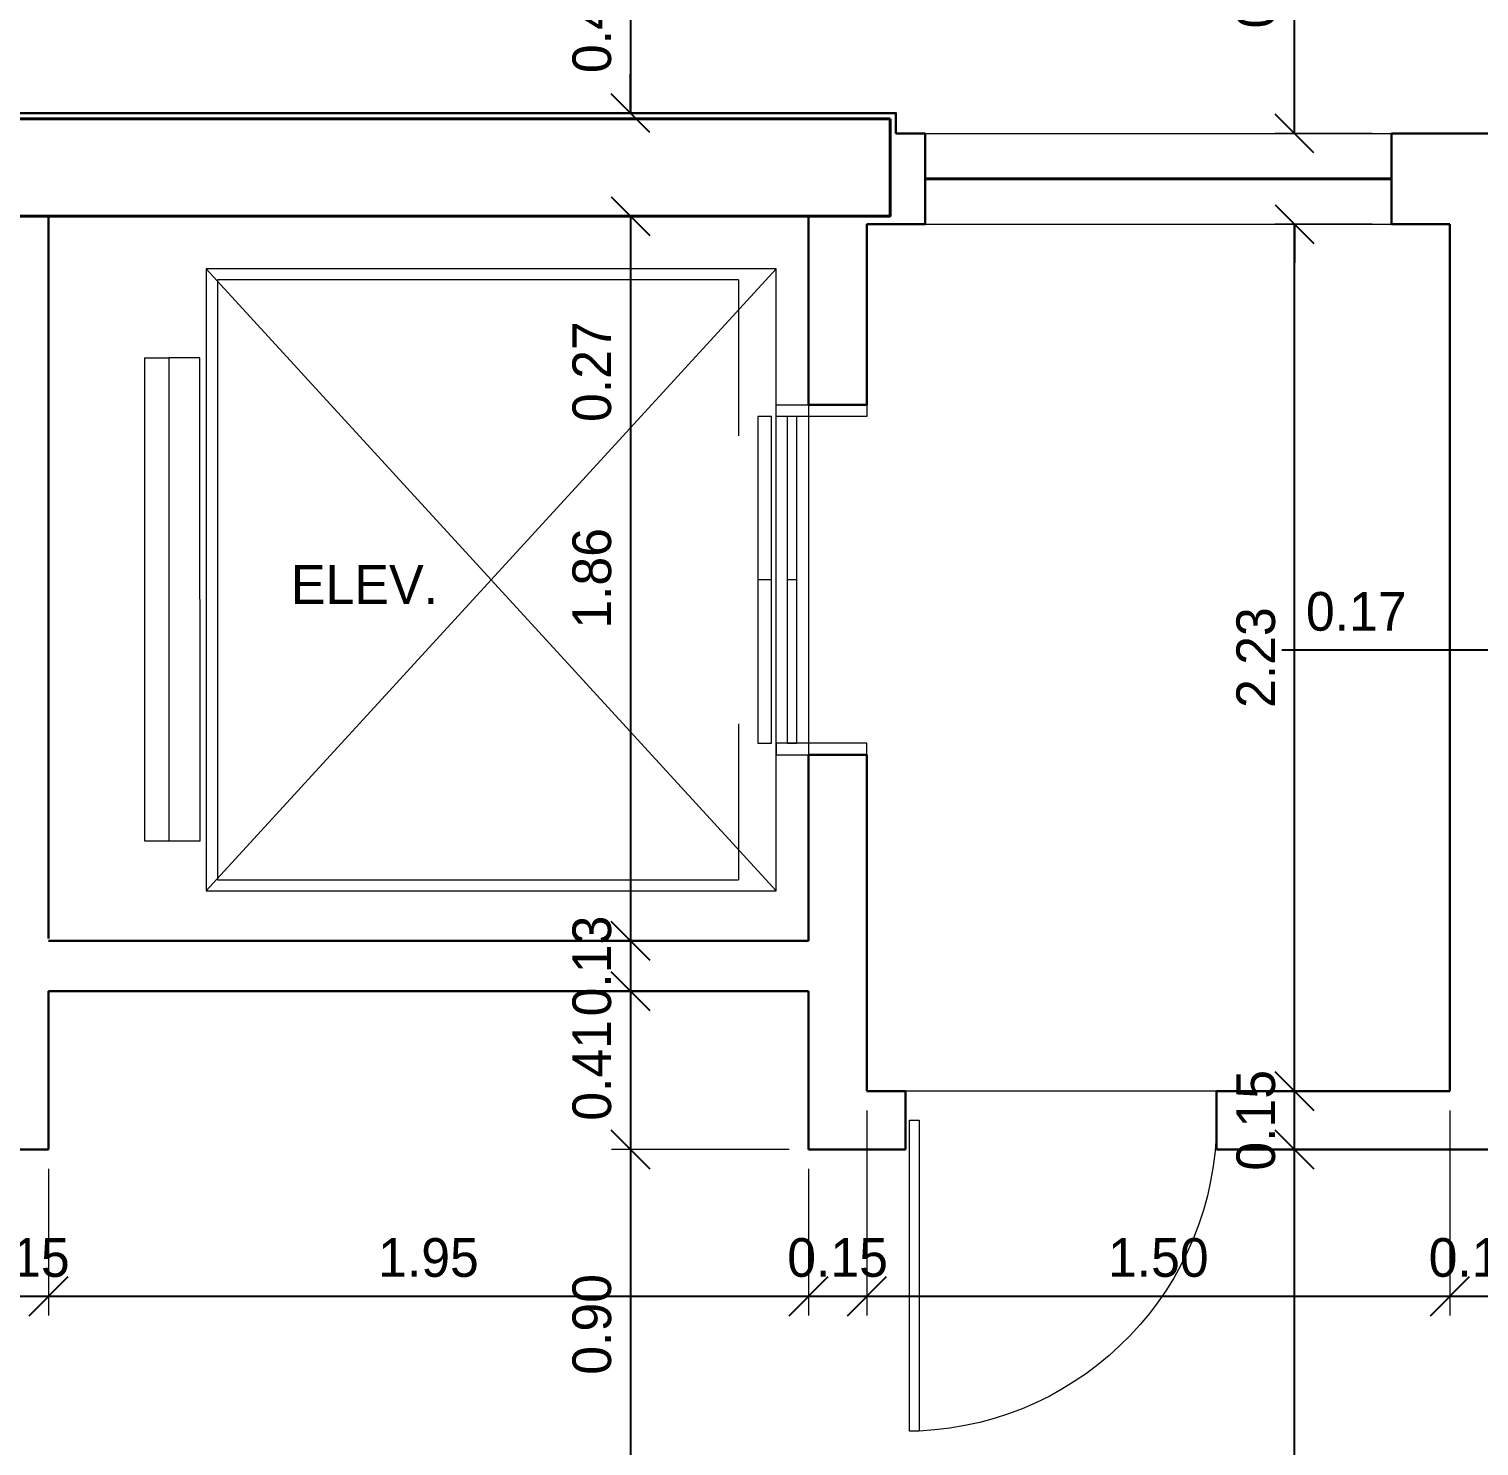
# Model space of a CAD drawing. Header units: metres. Extents: x 2.9 to 62.3, y 8 to 50.1.
# Drawn here: x 19.159 to 22.89, y 38.646 to 42.291 of the extents above; entities that cross this region are included whole.
import ezdxf

# ---------------------------------------------------------------- set-up
doc = ezdxf.new("R2010")
doc.units = ezdxf.units.M
doc.header["$MEASUREMENT"] = 0
doc.layers.get('Defpoints').update_dxf_attribs({"lineweight": 0})
for name, color, linetype, lineweight in [('34 - Mobiliário', 7, 'Continuous', 0), ('CORNIJAS_VAR NA PLANTA PTIPO 1', 7, 'Continuous', 0), ('Level 11-1', 7, 'Continuous', 0), ('Level 12', 7, 'Continuous', 0), ('Level 14', 7, 'Continuous', 0), ('Level 43', 7, 'Continuous', 0), ('Level 44', 7, 'Continuous', 0), ('Level 7', 7, 'Continuous', 0)]:
    doc.layers.add(name, color=color, linetype=linetype, lineweight=lineweight)
doc.styles.add('Style-INTL_ENGINEERING', font='INTL_ENGINEERING.shx')
doc.dimstyles.get("Standard").update_dxf_attribs({"dimtxt": 0.18, "dimasz": 0.18, "dimexe": 0.18, "dimexo": 0.0625, "dimgap": 0.09, "dimtad": 0, "dimtih": 1, "dimtoh": 1, "dimdec": 4, "dimzin": 1, "dimdsep": 46, "dimtxsty": 'Standard', "dimcen": 0, "dimadec": 0, "dimazin": 0, "dimtfac": 1, "dimtdec": 4, "dimtofl": 0, "dimtmove": 0, "dimatfit": 3, "dimfxl": 0, "dimtolj": 1, "dimtzin": 1, "dimarcsym": 0})

# ---------------------------------------------------------------- blocks, each defined once
blk = doc.blocks.new('_Oblique')
at = {"color": 0, "linetype": 'ByBlock', "lineweight": -2}
blk.add_line((0.5, 0.5), (-0.5, -0.5), dxfattribs=at)
blk = doc.blocks.new('*D268')
at = {"layer": 'Defpoints', "color": 0, "linetype": 'Continuous', "lineweight": 0}
for p in [(22.81455, 39.55904), (22.96455, 39.40904), (22.81455, 39.03119)]:
    blk.add_point(p, dxfattribs=at)
at = {"layer": 'Level 43', "color": 2, "linetype": 'Continuous', "lineweight": 0}
for p, q in [((22.81455, 39.50954), (22.81455, 38.98169)), ((22.96455, 39.35954), (22.96455, 38.98169))]:
    blk.add_line(p, q, dxfattribs=at)
at = {"layer": 'Level 43', "color": 0, "linetype": 'Continuous', "lineweight": -2}
blk.add_line((22.96455, 39.03119), (22.81455, 39.03119), dxfattribs=at)
at = {"layer": 'Level 43', "color": 0, "linetype": 'Continuous', "lineweight": -2, "xscale": 0.0995, "yscale": 0.0995, "zscale": 0.0995, "rotation": 180}
blk.add_blockref('_Oblique', (22.81455, 39.03119), dxfattribs=at)
at = {"layer": 'Level 43', "color": 0, "linetype": 'Continuous', "lineweight": -2, "xscale": 0.0995, "yscale": 0.0995, "zscale": 0.0995}
blk.add_blockref('_Oblique', (22.96455, 39.03119), dxfattribs=at)
at = {"layer": 'Level 43', "color": 0, "linetype": 'Continuous', "lineweight": 0, "insert": (22.88955, 39.13044), "char_height": 0.0995, "attachment_point": 5, "style": 'Style-INTL_ENGINEERING'}
blk.add_mtext('0.15', dxfattribs=at)
blk = doc.blocks.new('*D269')
at = {"layer": 'Defpoints', "color": 0, "linetype": 'Continuous', "lineweight": 0}
for p in [(21.31455, 39.55904), (22.81455, 39.55904), (21.31455, 39.03119)]:
    blk.add_point(p, dxfattribs=at)
at = {"layer": 'Level 43', "color": 2, "linetype": 'Continuous', "lineweight": 0}
for p, q in [((21.31455, 39.50954), (21.31455, 38.98169)), ((22.81455, 39.50954), (22.81455, 38.98169))]:
    blk.add_line(p, q, dxfattribs=at)
at = {"layer": 'Level 43', "color": 0, "linetype": 'Continuous', "lineweight": -2}
blk.add_line((22.81455, 39.03119), (21.31455, 39.03119), dxfattribs=at)
at = {"layer": 'Level 43', "color": 0, "linetype": 'Continuous', "lineweight": -2, "xscale": 0.0995, "yscale": 0.0995, "zscale": 0.0995, "rotation": 180}
blk.add_blockref('_Oblique', (21.31455, 39.03119), dxfattribs=at)
at = {"layer": 'Level 43', "color": 0, "linetype": 'Continuous', "lineweight": -2, "xscale": 0.0995, "yscale": 0.0995, "zscale": 0.0995}
blk.add_blockref('_Oblique', (22.81455, 39.03119), dxfattribs=at)
at = {"layer": 'Level 43', "color": 0, "linetype": 'Continuous', "lineweight": 0, "insert": (22.06455, 39.13044), "char_height": 0.0995, "attachment_point": 5, "style": 'Style-INTL_ENGINEERING'}
blk.add_mtext('1.50', dxfattribs=at)
blk = doc.blocks.new('*D270')
at = {"layer": 'Defpoints', "color": 0, "linetype": 'Continuous', "lineweight": 0}
for p in [(21.31455, 39.55904), (21.16455, 39.40904), (21.16455, 39.03119)]:
    blk.add_point(p, dxfattribs=at)
at = {"layer": 'Level 43', "color": 2, "linetype": 'Continuous', "lineweight": 0}
for p, q in [((21.31455, 39.50954), (21.31455, 38.98169)), ((21.16455, 39.35954), (21.16455, 38.98169))]:
    blk.add_line(p, q, dxfattribs=at)
at = {"layer": 'Level 43', "color": 0, "linetype": 'Continuous', "lineweight": -2}
blk.add_line((21.31455, 39.03119), (21.16455, 39.03119), dxfattribs=at)
at = {"layer": 'Level 43', "color": 0, "linetype": 'Continuous', "lineweight": -2, "xscale": 0.0995, "yscale": 0.0995, "zscale": 0.0995, "rotation": 180}
blk.add_blockref('_Oblique', (21.16455, 39.03119), dxfattribs=at)
at = {"layer": 'Level 43', "color": 0, "linetype": 'Continuous', "lineweight": -2, "xscale": 0.0995, "yscale": 0.0995, "zscale": 0.0995}
blk.add_blockref('_Oblique', (21.31455, 39.03119), dxfattribs=at)
at = {"layer": 'Level 43', "color": 0, "linetype": 'Continuous', "lineweight": 0, "insert": (21.23955, 39.13044), "char_height": 0.0995, "attachment_point": 5, "style": 'Style-INTL_ENGINEERING'}
blk.add_mtext('0.15', dxfattribs=at)
blk = doc.blocks.new('*D271')
at = {"layer": 'Defpoints', "color": 0, "linetype": 'Continuous', "lineweight": 0}
for p in [(19.2097, 39.409), (21.1645, 39.409), (19.2097, 39.0312)]:
    blk.add_point(p, dxfattribs=at)
at = {"layer": 'Level 43', "color": 2, "linetype": 'Continuous', "lineweight": 0}
for p, q in [((19.2097, 39.3595), (19.2097, 38.9817)), ((21.1645, 39.3595), (21.1645, 38.9817))]:
    blk.add_line(p, q, dxfattribs=at)
at = {"layer": 'Level 43', "color": 0, "linetype": 'Continuous', "lineweight": -2}
blk.add_line((21.1645, 39.0312), (19.2097, 39.0312), dxfattribs=at)
at = {"layer": 'Level 43', "color": 0, "linetype": 'Continuous', "lineweight": -2, "xscale": 0.0995, "yscale": 0.0995, "zscale": 0.0995, "rotation": 180}
blk.add_blockref('_Oblique', (19.2097, 39.0312), dxfattribs=at)
at = {"layer": 'Level 43', "color": 0, "linetype": 'Continuous', "lineweight": -2, "xscale": 0.0995, "yscale": 0.0995, "zscale": 0.0995}
blk.add_blockref('_Oblique', (21.1645, 39.0312), dxfattribs=at)
at = {"layer": 'Level 43', "color": 0, "linetype": 'Continuous', "lineweight": 0, "insert": (20.1871, 39.1304), "char_height": 0.0995, "attachment_point": 5, "style": 'Style-INTL_ENGINEERING'}
blk.add_mtext('1.95', dxfattribs=at)
blk = doc.blocks.new('*D272')
at = {"layer": 'Defpoints', "color": 0, "linetype": 'Continuous', "lineweight": 0}
for p in [(19.0597, 39.489), (19.2097, 39.409), (19.0597, 39.0312)]:
    blk.add_point(p, dxfattribs=at)
at = {"layer": 'Level 43', "color": 2, "linetype": 'Continuous', "lineweight": 0}
for p, q in [((19.0597, 39.4395), (19.0597, 38.9817)), ((19.2097, 39.3595), (19.2097, 38.9817))]:
    blk.add_line(p, q, dxfattribs=at)
at = {"layer": 'Level 43', "color": 0, "linetype": 'Continuous', "lineweight": -2}
blk.add_line((19.2097, 39.0312), (19.0597, 39.0312), dxfattribs=at)
at = {"layer": 'Level 43', "color": 0, "linetype": 'Continuous', "lineweight": -2, "xscale": 0.0995, "yscale": 0.0995, "zscale": 0.0995, "rotation": 180}
blk.add_blockref('_Oblique', (19.0597, 39.0312), dxfattribs=at)
at = {"layer": 'Level 43', "color": 0, "linetype": 'Continuous', "lineweight": -2, "xscale": 0.0995, "yscale": 0.0995, "zscale": 0.0995}
blk.add_blockref('_Oblique', (19.2097, 39.0312), dxfattribs=at)
at = {"layer": 'Level 43', "color": 0, "linetype": 'Continuous', "lineweight": 0, "insert": (19.1347, 39.1304), "char_height": 0.0995, "attachment_point": 5, "style": 'Style-INTL_ENGINEERING'}
blk.add_mtext('0.15', dxfattribs=at)
blk = doc.blocks.new('*D315')
at = {"layer": 'Defpoints', "color": 0, "linetype": 'Continuous', "lineweight": 0}
for p in [(22.9645, 40.989), (23.1346, 40.9891), (22.9645, 40.693)]:
    blk.add_point(p, dxfattribs=at)
at = {"layer": 'Level 43', "color": 2, "linetype": 'Continuous', "lineweight": 0}
for p, q in [((22.9645, 40.9395), (22.9645, 40.6435)), ((23.1346, 40.9396), (23.1346, 40.6435))]:
    blk.add_line(p, q, dxfattribs=at)
at = {"layer": 'Level 43', "color": 0, "linetype": 'Continuous', "lineweight": -2}
for p, q in [((22.9645, 40.693), (22.3823, 40.693)), ((23.1346, 40.693), (23.2341, 40.693))]:
    blk.add_line(p, q, dxfattribs=at)
at = {"layer": 'Level 43', "color": 0, "linetype": 'Continuous', "lineweight": -2, "xscale": 0.0995, "yscale": 0.0995, "zscale": 0.0995}
blk.add_blockref('_Oblique', (22.9645, 40.693), dxfattribs=at)
at = {"layer": 'Level 43', "color": 0, "linetype": 'Continuous', "lineweight": -2, "xscale": 0.0995, "yscale": 0.0995, "zscale": 0.0995, "rotation": 180}
blk.add_blockref('_Oblique', (23.1346, 40.693), dxfattribs=at)
at = {"layer": 'Level 43', "color": 0, "linetype": 'Continuous', "lineweight": 0, "insert": (22.5739, 40.7922), "char_height": 0.0995, "attachment_point": 5, "style": 'Style-INTL_ENGINEERING'}
blk.add_mtext('0.17', dxfattribs=at)
blk = doc.blocks.new('*D330')
at = {"layer": 'Defpoints', "color": 0, "linetype": 'Continuous', "lineweight": 0}
for p in [(22.4151, 39.409), (22.5895, 39.409), (21.7196, 35.4088)]:
    blk.add_point(p, dxfattribs=at)
at = {"layer": 'Level 43', "color": 2, "linetype": 'Continuous', "lineweight": 0}
for p, q in [((22.54, 39.409), (22.3656, 39.409)), ((21.7691, 35.4088), (22.4646, 35.4088))]:
    blk.add_line(p, q, dxfattribs=at)
at = {"layer": 'Level 43', "color": 0, "linetype": 'Continuous', "lineweight": -2}
blk.add_line((22.4151, 35.4088), (22.4151, 39.409), dxfattribs=at)
at = {"layer": 'Level 43', "color": 0, "linetype": 'Continuous', "lineweight": -2, "xscale": 0.0995, "yscale": 0.0995, "zscale": 0.0995}
for p, rotation in [((22.4151, 39.409), 90), ((22.4151, 35.4088), 270)]:
    blk.add_blockref('_Oblique', p, dxfattribs=dict(at, rotation=rotation))
at = {"layer": 'Level 43', "color": 0, "linetype": 'Continuous', "lineweight": 0, "insert": (22.3159, 37.4089), "char_height": 0.0995, "attachment_point": 5, "rotation": 90, "style": 'Style-INTL_ENGINEERING'}
blk.add_mtext('4.00', dxfattribs=at)
blk = doc.blocks.new('*D331')
at = {"layer": 'Defpoints', "color": 0, "linetype": 'Continuous', "lineweight": 0}
for p in [(22.4151, 39.559), (22.5146, 39.559), (22.5895, 39.409)]:
    blk.add_point(p, dxfattribs=at)
at = {"layer": 'Level 43', "color": 2, "linetype": 'Continuous', "lineweight": 0}
for p, q in [((22.4651, 39.559), (22.3656, 39.559)), ((22.54, 39.409), (22.3656, 39.409))]:
    blk.add_line(p, q, dxfattribs=at)
at = {"layer": 'Level 43', "color": 0, "linetype": 'Continuous', "lineweight": -2}
blk.add_line((22.4151, 39.409), (22.4151, 39.559), dxfattribs=at)
at = {"layer": 'Level 43', "color": 0, "linetype": 'Continuous', "lineweight": -2, "xscale": 0.0995, "yscale": 0.0995, "zscale": 0.0995}
for p, rotation in [((22.4151, 39.559), 90), ((22.4151, 39.409), 270)]:
    blk.add_blockref('_Oblique', p, dxfattribs=dict(at, rotation=rotation))
at = {"layer": 'Level 43', "color": 0, "linetype": 'Continuous', "lineweight": 0, "insert": (22.3159, 39.484), "char_height": 0.0995, "attachment_point": 5, "rotation": 90, "style": 'Style-INTL_ENGINEERING'}
blk.add_mtext('0.15', dxfattribs=at)
blk = doc.blocks.new('*D332')
at = {"layer": 'Defpoints', "color": 0, "linetype": 'Continuous', "lineweight": 0}
for p in [(22.4151, 41.789), (22.6645, 41.789), (22.5146, 39.559)]:
    blk.add_point(p, dxfattribs=at)
at = {"layer": 'Level 43', "color": 2, "linetype": 'Continuous', "lineweight": 0}
for p, q in [((22.615, 41.789), (22.3656, 41.789)), ((22.4651, 39.559), (22.3656, 39.559))]:
    blk.add_line(p, q, dxfattribs=at)
at = {"layer": 'Level 43', "color": 0, "linetype": 'Continuous', "lineweight": -2}
blk.add_line((22.4151, 39.559), (22.4151, 41.789), dxfattribs=at)
at = {"layer": 'Level 43', "color": 0, "linetype": 'Continuous', "lineweight": -2, "xscale": 0.0995, "yscale": 0.0995, "zscale": 0.0995}
for p, rotation in [((22.4151, 41.789), 90), ((22.4151, 39.559), 270)]:
    blk.add_blockref('_Oblique', p, dxfattribs=dict(at, rotation=rotation))
at = {"layer": 'Level 43', "color": 0, "linetype": 'Continuous', "lineweight": 0, "insert": (22.3159, 40.674), "char_height": 0.0995, "attachment_point": 5, "rotation": 90, "style": 'Style-INTL_ENGINEERING'}
blk.add_mtext('2.23', dxfattribs=at)
blk = doc.blocks.new('*D333')
at = {"layer": 'Defpoints', "color": 0, "linetype": 'Continuous', "lineweight": 0}
for p in [(22.4151, 42.0217), (22.6646, 42.0217), (22.6645, 41.789)]:
    blk.add_point(p, dxfattribs=at)
at = {"layer": 'Level 43', "color": 0, "linetype": 'Continuous', "lineweight": -2}
for p, q in [((22.4151, 42.0217), (22.4151, 42.6229)), ((22.4151, 41.789), (22.4151, 41.6895))]:
    blk.add_line(p, q, dxfattribs=at)
at = {"layer": 'Level 43', "color": 2, "linetype": 'Continuous', "lineweight": 0}
for p, q in [((22.6151, 42.0217), (22.3656, 42.0217)), ((22.615, 41.789), (22.3656, 41.789))]:
    blk.add_line(p, q, dxfattribs=at)
at = {"layer": 'Level 43', "color": 0, "linetype": 'Continuous', "lineweight": -2, "xscale": 0.0995, "yscale": 0.0995, "zscale": 0.0995}
for p, rotation in [((22.4151, 42.0217), 270), ((22.4151, 41.789), 90)]:
    blk.add_blockref('_Oblique', p, dxfattribs=dict(at, rotation=rotation))
at = {"layer": 'Level 43', "color": 0, "linetype": 'Continuous', "lineweight": 0, "insert": (22.3159, 42.4218), "char_height": 0.0995, "attachment_point": 5, "rotation": 90, "style": 'Style-INTL_ENGINEERING'}
blk.add_mtext('0.23', dxfattribs=at)
blk = doc.blocks.new('*D334')
at = {"layer": 'Defpoints', "color": 0, "linetype": 'Continuous', "lineweight": 0}
for p in [(21.3143, 43.939), (22.4151, 43.939), (22.6646, 42.0217)]:
    blk.add_point(p, dxfattribs=at)
at = {"layer": 'Level 43', "color": 2, "linetype": 'Continuous', "lineweight": 0}
for p, q in [((21.3638, 43.939), (22.4646, 43.939)), ((22.6151, 42.0217), (22.3656, 42.0217))]:
    blk.add_line(p, q, dxfattribs=at)
at = {"layer": 'Level 43', "color": 0, "linetype": 'Continuous', "lineweight": -2}
blk.add_line((22.4151, 42.0217), (22.4151, 43.939), dxfattribs=at)
at = {"layer": 'Level 43', "color": 0, "linetype": 'Continuous', "lineweight": -2, "xscale": 0.0995, "yscale": 0.0995, "zscale": 0.0995}
for p, rotation in [((22.4151, 43.939), 90), ((22.4151, 42.0217), 270)]:
    blk.add_blockref('_Oblique', p, dxfattribs=dict(at, rotation=rotation))
at = {"layer": 'Level 43', "color": 0, "linetype": 'Continuous', "lineweight": 0, "insert": (22.3159, 42.9804), "char_height": 0.0995, "attachment_point": 5, "rotation": 90, "style": 'Style-INTL_ENGINEERING'}
blk.add_mtext('1.92', dxfattribs=at)
blk = doc.blocks.new('*D349')
at = {"layer": 'Defpoints', "color": 0, "linetype": 'Continuous', "lineweight": 0}
for p in [(21.3143, 42.539), (20.7071, 42.0746), (21.3895, 42.0746)]:
    blk.add_point(p, dxfattribs=at)
at = {"layer": 'Level 43', "color": 2, "linetype": 'Continuous', "lineweight": 0}
for p, q in [((21.2648, 42.539), (20.6576, 42.539)), ((21.34, 42.0746), (20.6576, 42.0746))]:
    blk.add_line(p, q, dxfattribs=at)
at = {"layer": 'Level 43', "color": 0, "linetype": 'Continuous', "lineweight": -2}
blk.add_line((20.7071, 42.539), (20.7071, 42.0746), dxfattribs=at)
at = {"layer": 'Level 43', "color": 0, "linetype": 'Continuous', "lineweight": -2, "xscale": 0.0995, "yscale": 0.0995, "zscale": 0.0995}
for p, rotation in [((20.7071, 42.539), 90), ((20.7071, 42.0746), 270)]:
    blk.add_blockref('_Oblique', p, dxfattribs=dict(at, rotation=rotation))
at = {"layer": 'Level 43', "color": 0, "linetype": 'Continuous', "lineweight": 0, "insert": (20.6079, 42.3068), "char_height": 0.0995, "attachment_point": 5, "rotation": 90, "style": 'Style-INTL_ENGINEERING'}
blk.add_mtext('0.46', dxfattribs=at)
blk = doc.blocks.new('*D350')
at = {"layer": 'Defpoints', "color": 0, "linetype": 'Continuous', "lineweight": 0}
for p in [(21.3895, 42.0746), (20.7071, 41.8096), (21.3745, 41.8096)]:
    blk.add_point(p, dxfattribs=at)
at = {"layer": 'Level 43', "color": 0, "linetype": 'Continuous', "lineweight": -2}
for p, q in [((20.7071, 42.0746), (20.7071, 42.1741)), ((20.7071, 41.8096), (20.7071, 41.2084))]:
    blk.add_line(p, q, dxfattribs=at)
at = {"layer": 'Level 43', "color": 2, "linetype": 'Continuous', "lineweight": 0}
for p, q in [((21.34, 42.0746), (20.6576, 42.0746)), ((21.325, 41.8096), (20.6576, 41.8096))]:
    blk.add_line(p, q, dxfattribs=at)
at = {"layer": 'Level 43', "color": 0, "linetype": 'Continuous', "lineweight": -2, "xscale": 0.0995, "yscale": 0.0995, "zscale": 0.0995}
for p, rotation in [((20.7071, 42.0746), 270), ((20.7071, 41.8096), 90)]:
    blk.add_blockref('_Oblique', p, dxfattribs=dict(at, rotation=rotation))
at = {"layer": 'Level 43', "color": 0, "linetype": 'Continuous', "lineweight": 0, "insert": (20.6079, 41.4095), "char_height": 0.0995, "attachment_point": 5, "rotation": 90, "style": 'Style-INTL_ENGINEERING'}
blk.add_mtext('0.27', dxfattribs=at)
blk = doc.blocks.new('*D351')
at = {"layer": 'Defpoints', "color": 0, "linetype": 'Continuous', "lineweight": 0}
for p in [(21.3745, 41.8096), (20.7071, 39.9457), (21.1645, 39.9457)]:
    blk.add_point(p, dxfattribs=at)
at = {"layer": 'Level 43', "color": 2, "linetype": 'Continuous', "lineweight": 0}
for p, q in [((21.325, 41.8096), (20.6576, 41.8096)), ((21.1151, 39.9457), (20.6576, 39.9457))]:
    blk.add_line(p, q, dxfattribs=at)
at = {"layer": 'Level 43', "color": 0, "linetype": 'Continuous', "lineweight": -2}
blk.add_line((20.7071, 41.8096), (20.7071, 39.9457), dxfattribs=at)
at = {"layer": 'Level 43', "color": 0, "linetype": 'Continuous', "lineweight": -2, "xscale": 0.0995, "yscale": 0.0995, "zscale": 0.0995}
for p, rotation in [((20.7071, 41.8096), 90), ((20.7071, 39.9457), 270)]:
    blk.add_blockref('_Oblique', p, dxfattribs=dict(at, rotation=rotation))
at = {"layer": 'Level 43', "color": 0, "linetype": 'Continuous', "lineweight": 0, "insert": (20.6079, 40.8777), "char_height": 0.0995, "attachment_point": 5, "rotation": 90, "style": 'Style-INTL_ENGINEERING'}
blk.add_mtext('1.86', dxfattribs=at)
blk = doc.blocks.new('*D352')
at = {"layer": 'Defpoints', "color": 0, "linetype": 'Continuous', "lineweight": 0}
for p in [(21.1645, 39.9457), (20.7071, 39.8157), (21.1645, 39.8157)]:
    blk.add_point(p, dxfattribs=at)
at = {"layer": 'Level 43', "color": 2, "linetype": 'Continuous', "lineweight": 0}
for p, q in [((21.1151, 39.9457), (20.6576, 39.9457)), ((21.1151, 39.8157), (20.6576, 39.8157))]:
    blk.add_line(p, q, dxfattribs=at)
at = {"layer": 'Level 43', "color": 0, "linetype": 'Continuous', "lineweight": -2}
blk.add_line((20.7071, 39.9457), (20.7071, 39.8157), dxfattribs=at)
at = {"layer": 'Level 43', "color": 0, "linetype": 'Continuous', "lineweight": -2, "xscale": 0.0995, "yscale": 0.0995, "zscale": 0.0995}
for p, rotation in [((20.7071, 39.9457), 90), ((20.7071, 39.8157), 270)]:
    blk.add_blockref('_Oblique', p, dxfattribs=dict(at, rotation=rotation))
at = {"layer": 'Level 43', "color": 0, "linetype": 'Continuous', "lineweight": 0, "insert": (20.6079, 39.8807), "char_height": 0.0995, "attachment_point": 5, "rotation": 90, "style": 'Style-INTL_ENGINEERING'}
blk.add_mtext('0.13', dxfattribs=at)
blk = doc.blocks.new('*D353')
at = {"layer": 'Defpoints', "color": 0, "linetype": 'Continuous', "lineweight": 0}
for p in [(21.1645, 39.8157), (20.7071, 39.409), (21.1645, 39.409)]:
    blk.add_point(p, dxfattribs=at)
at = {"layer": 'Level 43', "color": 2, "linetype": 'Continuous', "lineweight": 0}
for p, q in [((21.1151, 39.8157), (20.6576, 39.8157)), ((21.1151, 39.409), (20.6576, 39.409))]:
    blk.add_line(p, q, dxfattribs=at)
at = {"layer": 'Level 43', "color": 0, "linetype": 'Continuous', "lineweight": -2}
blk.add_line((20.7071, 39.8157), (20.7071, 39.409), dxfattribs=at)
at = {"layer": 'Level 43', "color": 0, "linetype": 'Continuous', "lineweight": -2, "xscale": 0.0995, "yscale": 0.0995, "zscale": 0.0995}
for p, rotation in [((20.7071, 39.8157), 90), ((20.7071, 39.409), 270)]:
    blk.add_blockref('_Oblique', p, dxfattribs=dict(at, rotation=rotation))
at = {"layer": 'Level 43', "color": 0, "linetype": 'Continuous', "lineweight": 0, "insert": (20.6079, 39.6124), "char_height": 0.0995, "attachment_point": 5, "rotation": 90, "style": 'Style-INTL_ENGINEERING'}
blk.add_mtext('0.41', dxfattribs=at)
blk = doc.blocks.new('*D354')
at = {"layer": 'Defpoints', "color": 0, "linetype": 'Continuous', "lineweight": 0}
for p in [(21.16455, 39.40904), (20.70711, 38.50904), (21.14455, 38.50904)]:
    blk.add_point(p, dxfattribs=at)
at = {"layer": 'Level 43', "color": 2, "linetype": 'Continuous', "lineweight": 0}
for p, q in [((21.11505, 39.40904), (20.65761, 39.40904)), ((21.09505, 38.50904), (20.65761, 38.50904))]:
    blk.add_line(p, q, dxfattribs=at)
at = {"layer": 'Level 43', "color": 0, "linetype": 'Continuous', "lineweight": -2}
blk.add_line((20.70711, 39.40904), (20.70711, 38.50904), dxfattribs=at)
at = {"layer": 'Level 43', "color": 0, "linetype": 'Continuous', "lineweight": -2, "xscale": 0.0995, "yscale": 0.0995, "zscale": 0.0995}
for p, rotation in [((20.70711, 39.40904), 90), ((20.70711, 38.50904), 270)]:
    blk.add_blockref('_Oblique', p, dxfattribs=dict(at, rotation=rotation))
at = {"layer": 'Level 43', "color": 0, "linetype": 'Continuous', "lineweight": 0, "insert": (20.60786, 38.95904), "char_height": 0.0995, "attachment_point": 5, "rotation": 90, "style": 'Style-INTL_ENGINEERING'}
blk.add_mtext('0.90', dxfattribs=at)
blk = doc.blocks.new('P80D_2')
at = {"layer": 'Level 14', "color": 7, "linetype": 'Continuous', "lineweight": 13}
for p, q in [((0.035, 0.875), (0.01, 0.875)), ((0.01, 0.875), (0.01, 0.075)), ((0.035, 0.075), (0.035, 0.875)), ((0.01, 0.075), (0.035, 0.075))]:
    blk.add_line(p, q, dxfattribs=at)
blk.add_arc((0, 0.075), 0.8, 0.0001, 87.4926, dxfattribs=at)
at = {"layer": 'Level 7', "color": 7, "linetype": 'Continuous', "lineweight": 30}
for p, q in [((0, 0), (0, 0.15)), ((0.8, 0), (0.8, 0.15))]:
    blk.add_line(p, q, dxfattribs=at)
blk = doc.blocks.new('ELEV1_')
at = {"color": 7, "linetype": 'Continuous', "lineweight": 30}
for p, q in [((-0.45, 0), (-0.45, 0.15)), ((0.45, 0), (0.45, 0.15))]:
    blk.add_line(p, q, dxfattribs=at)
at = {"color": 7, "linetype": 'Continuous', "lineweight": 0}
blk.add_line((-0.45, 0), (0.45, 0), dxfattribs=at)
at = {"color": 120, "linetype": 'Continuous', "lineweight": 0}
for p, q in [((-0.42, -0.03), (-0.42, -0.055)), ((0.42, -0.03), (-0.42, -0.03)), ((0, -0.03), (0, -0.055)), ((0.42, -0.055), (0.42, -0.03)), ((-0.42, -0.055), (0.42, -0.055)), ((0.8, -1.5489), (-0.8, -0.0826)), ((0.8, -0.0827), (-0.8, -1.5489)), ((-0.42, -0.095), (-0.42, -0.13)), ((0.42, -0.095), (-0.42, -0.095)), ((0, -0.095), (0, -0.13)), ((0.42, -0.13), (0.42, -0.095)), ((-0.42, -0.13), (0.42, -0.13)), ((-0.7713, -0.18), (-0.7713, -1.5201)), ((-0.7713, -0.18), (-0.37, -0.18)), ((0.37, -0.18), (0.7713, -0.18)), ((0.7713, -1.5202), (0.7713, -0.18)), ((-0.7713, -1.5201), (0.7713, -1.5202)), ((-0.5713, -1.7076), (-0.5713, -1.6452)), ((0.6712, -1.7076), (0.6712, -1.6451)), ((-0.5713, -1.7076), (0.6712, -1.7076))]:
    blk.add_line(p, q, dxfattribs=at)
at = {"color": 120, "linetype": 'Continuous', "lineweight": 0, "flags": 128}
for points in [[(-0.42, -0.0827), (-0.45, -0.0827), (-0.45, 0.15), (-0.42, 0.15)], [(0.42, -0.0826), (0.45, -0.0826), (0.45, 0.15), (0.42, 0.15)], [(-0.8, -1.5489), (0.8, -1.5489), (0.8, -0.0827), (-0.8, -0.0826)], [(-0.5713, -1.6452), (0.6712, -1.6451), (0.6712, -1.5651), (-0.5712, -1.5652)]]:
    blk.add_lwpolyline(points, close=True, dxfattribs=at)

msp = doc.modelspace()

# ---------------------------------------------------------------- linework, layer by layer
at = {"layer": '34 - Mobiliário', "color": 7, "linetype": 'Continuous', "lineweight": 40}
msp.add_line((21.4645, 41.9054), (22.6646, 41.9053), dxfattribs=at)
at = {"layer": 'CORNIJAS_VAR NA PLANTA PTIPO 1', "color": 7, "linetype": 'Continuous', "lineweight": 30}
for p, q in [((21.4645, 42.0217), (21.3895, 42.0217)), ((21.4645, 42.0217), (21.4645, 41.789)), ((21.4645, 42.0217), (21.4645, 41.789)), ((22.6646, 42.0217), (22.6645, 41.789)), ((22.9645, 42.0217), (22.6645, 42.0217)), ((22.6645, 41.789), (22.6645, 42.0217)), ((21.4645, 41.789), (21.3145, 41.789)), ((22.8146, 41.789), (22.6645, 41.789)), ((22.8146, 39.559), (22.8146, 41.789)), ((19.2097, 39.409), (19.2097, 39.8157)), ((21.1645, 39.409), (21.1645, 39.8157)), ((21.4145, 39.559), (21.3146, 39.559)), ((22.8146, 39.559), (22.2146, 39.559)), ((19.2097, 39.409), (18.5646, 39.409)), ((21.4145, 39.409), (21.1645, 39.409)), ((22.9645, 39.409), (22.2145, 39.409))]:
    msp.add_line(p, q, dxfattribs=at)
at = {"layer": 'CORNIJAS_VAR NA PLANTA PTIPO 1', "color": 7, "linetype": 'Continuous', "lineweight": 0}
for p, q in [((21.4645, 42.0217), (22.6646, 42.0217)), ((21.4645, 41.789), (22.6645, 41.789)), ((22.2146, 39.559), (21.4145, 39.559))]:
    msp.add_line(p, q, dxfattribs=at)
at = {"layer": 'CORNIJAS_VAR NA PLANTA PTIPO 1', "color": 7, "linetype": 'Continuous', "lineweight": 30, "flags": 128}
msp.add_lwpolyline([(21.3895, 42.0217), (21.3895, 42.0746), (19.0595, 42.0746), (19.0595, 41.939)], dxfattribs=at)
at = {"layer": 'Level 11-1', "color": 7, "linetype": 'Continuous', "lineweight": 30}
msp.add_line((21.3146, 39.559), (21.3146, 39.8157), dxfattribs=at)
at = {"layer": 'Level 44', "color": 7, "linetype": 'Continuous', "lineweight": 30}
for p, q in [((19.2097, 41.8096), (19.2097, 39.9513)), ((21.1645, 41.324), (21.1645, 41.8096)), ((21.3146, 41.3241), (21.3146, 41.789)), ((21.1645, 39.9457), (21.1645, 40.424)), ((21.3146, 39.8157), (21.3146, 40.424)), ((21.1645, 39.9457), (19.2097, 39.9457)), ((21.1645, 39.8157), (19.2097, 39.8157))]:
    msp.add_line(p, q, dxfattribs=at)
at = {"layer": 'Level 44', "color": 1, "linetype": 'Continuous', "lineweight": 40, "flags": 128}
msp.add_lwpolyline([(21.3745, 42.0596), (19.0745, 42.0596), (19.0745, 41.8096), (21.3745, 41.8096)], close=True, dxfattribs=at)

# ---------------------------------------------------------------- block references
at = {"layer": 'Level 44', "color": 120, "linetype": 'Continuous', "lineweight": 0, "xscale": 1.000000000097578, "yscale": 1.000000000097578, "rotation": 270.000800414153}
msp.add_blockref('ELEV1_', (21.1645, 40.874), dxfattribs=at)
at = {"layer": 'Level 7', "color": 7, "linetype": 'Continuous', "lineweight": 30, "xscale": 1.000000000010841, "yscale": -1.000000000010841, "rotation": 0.0002668047176770001}
msp.add_blockref('P80D_2', (21.4145, 39.559), dxfattribs=at)

# ---------------------------------------------------------------- texts
at = {"layer": 'Level 12', "color": 2, "linetype": 'Continuous', "lineweight": 13, "insert": (20.0225, 40.8619), "char_height": 0.1, "attachment_point": 5, "line_spacing_factor": 1.200006, "style": 'Style-INTL_ENGINEERING'}
msp.add_mtext('ELEV.\\P', dxfattribs=at)

# ---------------------------------------------------------------- dimensions: what is measured, and where the dimension line sits
at = {"layer": 'Level 43', "color": 2, "linetype": 'Continuous', "lineweight": 0}
for base, p1, p2, angle, override, picture, middle in [((22.4151, 43.939), (22.6646, 42.0217), (21.3143, 43.939), 90, {"dimtxt": 0.0995, "dimasz": 0.0995, "dimexe": 0.0495, "dimexo": 0.0495, "dimgap": 0.0495, "dimtad": 1, "dimtih": 0, "dimtoh": 0, "dimdec": 2, "dimzin": 3, "dimtxsty": 'Style-INTL_ENGINEERING', "dimblk": 'Oblique', "dimclre": 2, "dimtdec": 2, "dimatfit": 1, "dimtolj": 0, "dimtzin": 3, "dimlwe": 0}, '*D334', (22.3159, 42.9804)), ((22.4151, 42.0217), (22.6645, 41.789), (22.6646, 42.0217), 90, {"dimtxt": 0.0995, "dimasz": 0.0995, "dimexe": 0.0495, "dimexo": 0.0495, "dimgap": 0.0495, "dimtad": 1, "dimtih": 0, "dimtoh": 0, "dimdec": 2, "dimzin": 3, "dimtxsty": 'Style-INTL_ENGINEERING', "dimblk": 'Oblique', "dimclre": 2, "dimtdec": 2, "dimatfit": 1, "dimtolj": 0, "dimtzin": 3, "dimlwe": 0}, '*D333', (22.3159, 42.4218)), ((20.7071, 42.0746), (21.3143, 42.539), (21.3895, 42.0746), 270, {"dimtxt": 0.0995, "dimasz": 0.0995, "dimexe": 0.0495, "dimexo": 0.0495, "dimgap": 0.0495, "dimtad": 1, "dimtih": 0, "dimtoh": 0, "dimdec": 2, "dimzin": 3, "dimtxsty": 'Style-INTL_ENGINEERING', "dimblk": 'Oblique', "dimclre": 2, "dimtdec": 2, "dimatfit": 1, "dimtolj": 0, "dimtzin": 3, "dimlwe": 0}, '*D349', (20.6079, 42.3068)), ((20.70711, 41.8096296026), (21.389525894, 42.0746296026), (21.374525894, 41.8096296026), 270, {"dimtxt": 0.0995, "dimasz": 0.0995, "dimexe": 0.0495, "dimexo": 0.0495, "dimgap": 0.0495, "dimtad": 1, "dimtih": 0, "dimtoh": 0, "dimdec": 2, "dimzin": 3, "dimtxsty": 'Style-INTL_ENGINEERING', "dimblk": 'Oblique', "dimclre": 2, "dimtdec": 2, "dimatfit": 1, "dimtolj": 0, "dimtzin": 3, "dimlwe": 0}, '*D350', (20.60786, 41.409510555)), ((20.7071, 39.9457), (21.3745, 41.8096), (21.1645, 39.9457), 270, {"dimtxt": 0.0995, "dimasz": 0.0995, "dimexe": 0.0495, "dimexo": 0.0495, "dimgap": 0.0495, "dimtad": 1, "dimtih": 0, "dimtoh": 0, "dimdec": 2, "dimzin": 3, "dimtxsty": 'Style-INTL_ENGINEERING', "dimblk": 'Oblique', "dimclre": 2, "dimtdec": 2, "dimatfit": 1, "dimtolj": 0, "dimtzin": 3, "dimlwe": 0}, '*D351', (20.6079, 40.8777)), ((22.4151, 41.789), (22.5146, 39.559), (22.6645, 41.789), 90, {"dimtxt": 0.0995, "dimasz": 0.0995, "dimexe": 0.0495, "dimexo": 0.0495, "dimgap": 0.0495, "dimtad": 1, "dimtih": 0, "dimtoh": 0, "dimdec": 2, "dimzin": 3, "dimtxsty": 'Style-INTL_ENGINEERING', "dimblk": 'Oblique', "dimclre": 2, "dimtdec": 2, "dimatfit": 1, "dimtolj": 0, "dimtzin": 3, "dimlwe": 0}, '*D332', (22.3159, 40.674)), ((22.9645, 40.693), (23.1346, 40.9891), (22.9645, 40.989), 180, {"dimtxt": 0.0995, "dimasz": 0.0995, "dimexe": 0.0495, "dimexo": 0.0495, "dimgap": 0.0495, "dimtad": 1, "dimtih": 0, "dimtoh": 0, "dimdec": 2, "dimzin": 3, "dimtxsty": 'Style-INTL_ENGINEERING', "dimblk": 'Oblique', "dimclre": 2, "dimtdec": 2, "dimatfit": 1, "dimfrac": 2, "dimtolj": 0, "dimtzin": 3, "dimlwe": 0}, '*D315', (22.5739, 40.7922)), ((20.7071, 39.409), (21.1645, 39.8157), (21.1645, 39.409), 270, {"dimtxt": 0.0995, "dimasz": 0.0995, "dimexe": 0.0495, "dimexo": 0.0495, "dimgap": 0.0495, "dimtad": 1, "dimtih": 0, "dimtoh": 0, "dimdec": 2, "dimzin": 3, "dimtxsty": 'Style-INTL_ENGINEERING', "dimblk": 'Oblique', "dimclre": 2, "dimtdec": 2, "dimatfit": 1, "dimtolj": 0, "dimtzin": 3, "dimlwe": 0}, '*D353', (20.6079, 39.6124)), ((21.3146, 39.0312), (22.8146, 39.559), (21.3146, 39.559), 180, {"dimtxt": 0.0995, "dimasz": 0.0995, "dimexe": 0.0495, "dimexo": 0.0495, "dimgap": 0.0495, "dimtad": 1, "dimtih": 0, "dimtoh": 0, "dimdec": 2, "dimzin": 3, "dimtxsty": 'Style-INTL_ENGINEERING', "dimblk": 'Oblique', "dimclre": 2, "dimtdec": 2, "dimatfit": 1, "dimtolj": 0, "dimtzin": 3, "dimlwe": 0}, '*D269', (22.0646, 39.1304)), ((20.7071, 38.509), (21.1645, 39.409), (21.1445, 38.509), 270, {"dimtxt": 0.0995, "dimasz": 0.0995, "dimexe": 0.0495, "dimexo": 0.0495, "dimgap": 0.0495, "dimtad": 1, "dimtih": 0, "dimtoh": 0, "dimdec": 2, "dimzin": 3, "dimtxsty": 'Style-INTL_ENGINEERING', "dimblk": 'Oblique', "dimclre": 2, "dimtdec": 2, "dimatfit": 1, "dimtolj": 0, "dimtzin": 3, "dimlwe": 0}, '*D354', (20.6079, 38.959)), ((22.4151, 39.409), (21.7196, 35.4088), (22.5895, 39.409), 90, {"dimtxt": 0.0995, "dimasz": 0.0995, "dimexe": 0.0495, "dimexo": 0.0495, "dimgap": 0.0495, "dimtad": 1, "dimtih": 0, "dimtoh": 0, "dimdec": 2, "dimzin": 3, "dimtxsty": 'Style-INTL_ENGINEERING', "dimblk": 'Oblique', "dimclre": 2, "dimtdec": 2, "dimatfit": 1, "dimtolj": 0, "dimtzin": 3, "dimlwe": 0}, '*D330', (22.3159, 37.4089)), ((19.2097, 39.0312), (21.1645, 39.409), (19.2097, 39.409), 180, {"dimtxt": 0.0995, "dimasz": 0.0995, "dimexe": 0.0495, "dimexo": 0.0495, "dimgap": 0.0495, "dimtad": 1, "dimtih": 0, "dimtoh": 0, "dimdec": 2, "dimzin": 3, "dimtxsty": 'Style-INTL_ENGINEERING', "dimblk": 'Oblique', "dimclre": 2, "dimtdec": 2, "dimatfit": 1, "dimtolj": 0, "dimtzin": 3, "dimlwe": 0}, '*D271', (20.1871, 39.1304))]:
    dim = msp.add_linear_dim(base=base, p1=p1, p2=p2, angle=angle, dimstyle='Standard', override=override, dxfattribs=at)
    dim.commit()
    dim.dimension.update_dxf_attribs({"geometry": picture, "text_midpoint": middle})
for base, p1, p2, angle, picture, middle in [((20.7071, 39.8157), (21.1645, 39.9457), (21.1645, 39.8157), 270, '*D352', (20.7071, 39.8807)), ((22.4151, 39.559), (22.5895, 39.409), (22.5146, 39.559), 90, '*D331', (22.4151, 39.484)), ((21.1645, 39.0312), (21.3146, 39.559), (21.1645, 39.409), 180, '*D270', (21.2396, 39.0312)), ((22.8146, 39.0312), (22.9645, 39.409), (22.8146, 39.559), 180, '*D268', (22.8895, 39.0312)), ((19.0597, 39.0312), (19.2097, 39.409), (19.0597, 39.489), 180, '*D272', (19.1347, 39.0312))]:
    dim = msp.add_linear_dim(base=base, p1=p1, p2=p2, angle=angle, dimstyle='Standard', override={"dimtxt": 0.0995, "dimasz": 0.0995, "dimexe": 0.0495, "dimexo": 0.0495, "dimgap": 0.0495, "dimtad": 1, "dimtih": 0, "dimtoh": 0, "dimdec": 2, "dimzin": 3, "dimtxsty": 'Style-INTL_ENGINEERING', "dimblk": 'Oblique', "dimclre": 2, "dimtdec": 2, "dimatfit": 1, "dimtolj": 0, "dimtzin": 3, "dimlwe": 0}, dxfattribs=at)
    dim.commit()
    dim.dimension.update_dxf_attribs({"geometry": picture, "text_midpoint": middle, "dimtype": 160})

doc.saveas('drawing.dxf')
